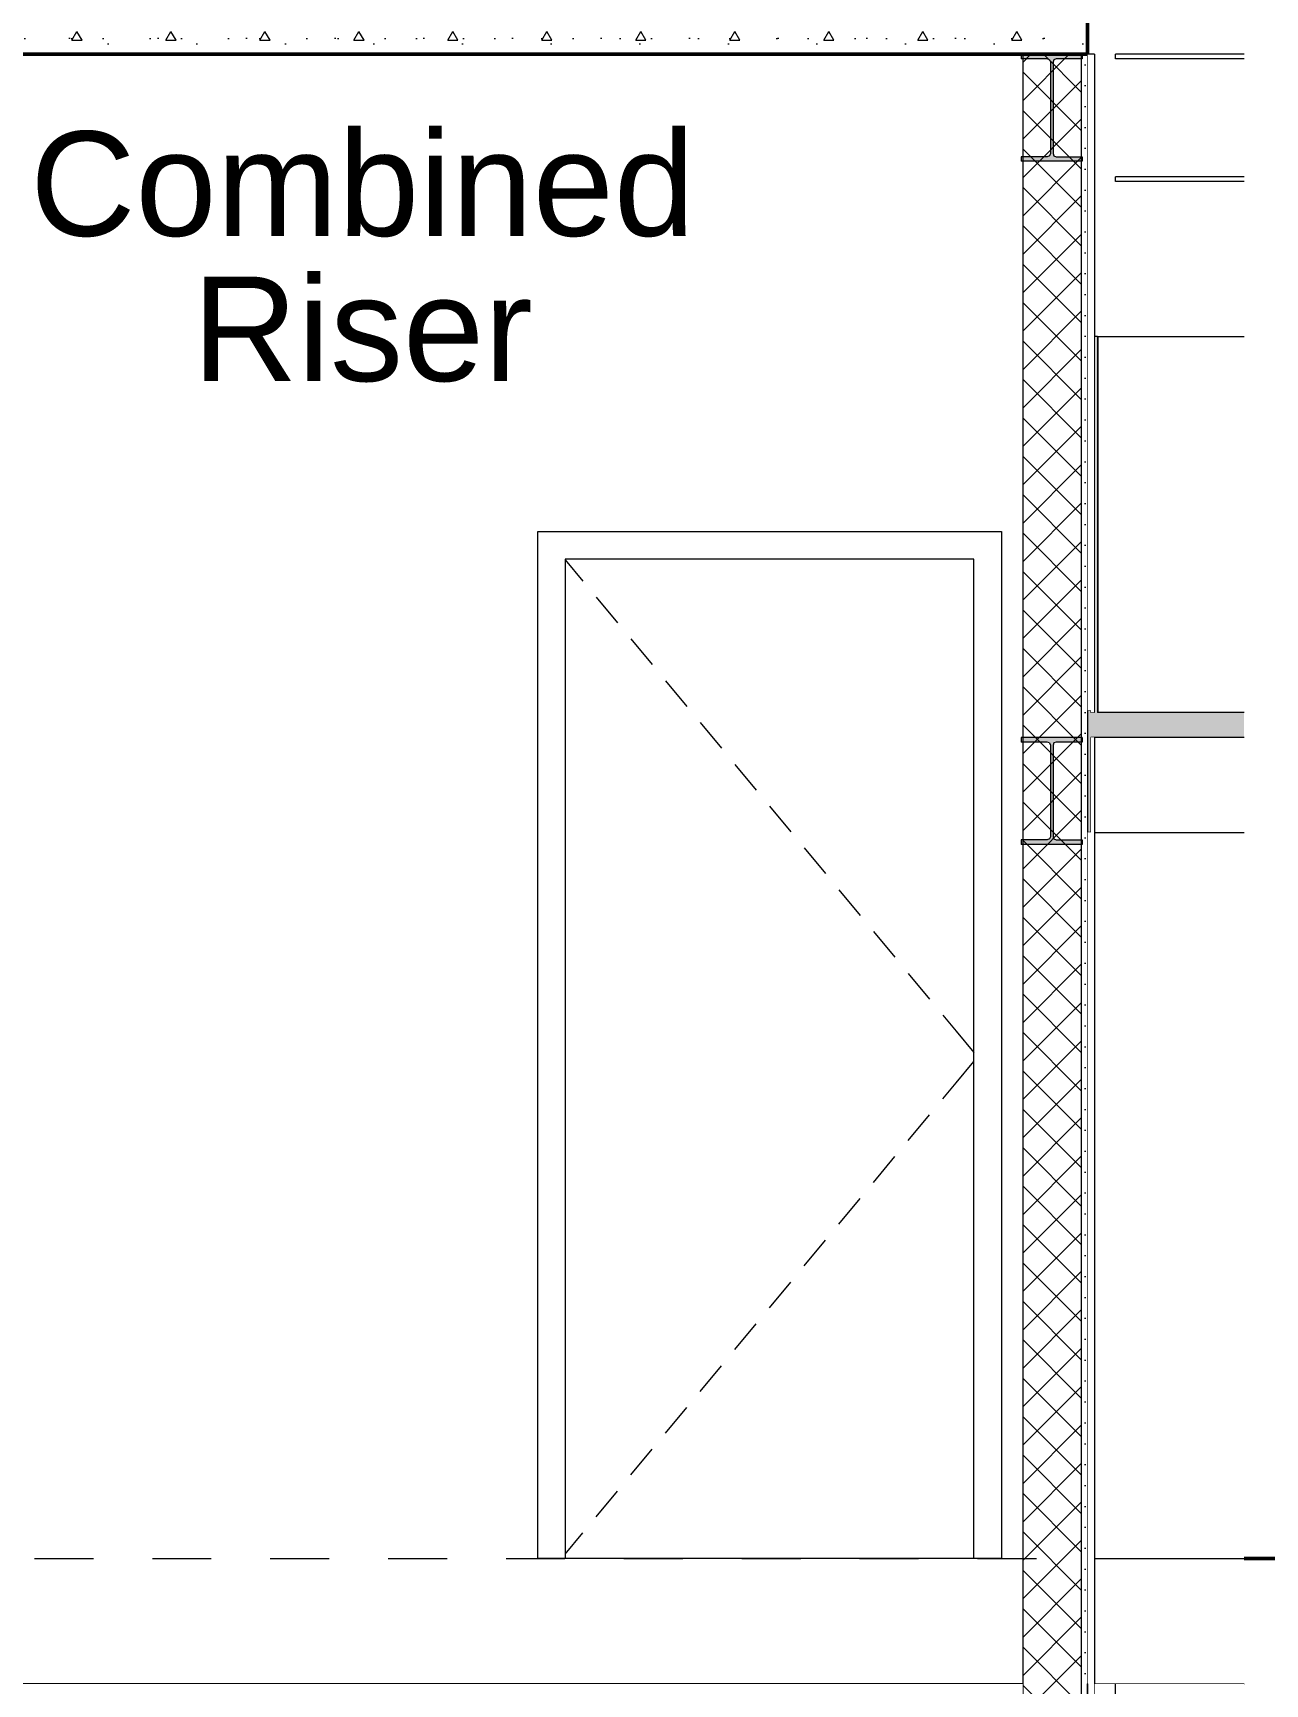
# Model space of a CAD drawing. Header units: millimetres. Extents: x -46169 to 174149, y -86316 to 18123.
# Drawn here: x 167587 to 170537, y -67029 to -63078 of the extents above; entities that cross this region are included whole.
import ezdxf

# ---------------------------------------------------------------- set-up
doc = ezdxf.new("R2010")
doc.units = ezdxf.units.MM
doc.header["$MEASUREMENT"] = 0
doc.linetypes.add('Dashed', pattern=[2822.222233, 1411.111116, -1411.111116])
doc.linetypes.add('Wipeout_Contour', pattern=[1000, 0, -1000])
for name, color, linetype, lineweight, true_color in [('0_Pen_No__105', 7, 'Continuous', 15, 0xa6a6a6), ('0_Pen_No__25', 7, 'Continuous', 50, 0x2a2a2a), ('A-230-M_FLOOR.IFC Import_Pen_No__109', 7, 'Continuous', 15, 0xa6a6a6), ('A-230-M_FLOOR.IFC Import_Pen_No__29', 7, 'Continuous', 50, 0x2a2a2a), ('New_A-25-M_Wall_Int_Pen_No__107', 7, 'Continuous', 15, 0xa6a6a6), ('New_ArchiCAD Doors_Pen_No__63', 7, 'Continuous', 20, 0x606060)]:
    doc.layers.add(name, color=color, linetype=linetype, lineweight=lineweight, true_color=true_color)
for name, color, linetype in [('A-230-M_FLOOR.IFC Import', 7, 'Continuous'), ('A-25-M_Wall_Int', 7, 'Continuous'), ('New_A-20-M_Floor_Slab', 7, 'Continuous'), ('New_A-25-M_Wall_Int', 7, 'Continuous'), ('New_A-30-M_Stair', 7, 'Continuous'), ('New_ArchiCAD Doors', 7, 'Continuous'), ('S-280-M_COLUMN.IFC Import', 7, 'Continuous'), ('S-280-M_STRUCT_FRAME.IFC Import', 7, 'Continuous')]:
    doc.layers.add(name, color=color, linetype=linetype)
for name, color, linetype, lineweight in [('A-230-M_FLOOR.IFC Import_Pen_No__89', 8, 'Continuous', 20), ('A-25-M_Wall_Int_Pen_No__87', 8, 'Continuous', 20), ('A-95-P_Text_1_50_GA_Pen_No__1', 7, 'Continuous', 13), ('New_A-20-M_Floor_Slab_Pen_No__89', 8, 'Continuous', 20), ('New_A-25-M_Wall_Int_Pen_No__1', 7, 'Continuous', 13), ('New_A-25-M_Wall_Int_Pen_No__87', 8, 'Continuous', 20), ('New_A-30-M_Stair_Pen_No__1', 7, 'Continuous', 13), ('New_A-30-M_Stair_Pen_No__141', 255, 'Continuous', 0), ('New_A-30-M_Stair_Pen_No__160', 5, 'Continuous', 200), ('S-280-M_COLUMN.IFC Import_Pen_No__88', 8, 'Continuous', 20), ('S-280-M_STRUCT_FRAME.IFC Import_Pen_No__1', 7, 'Continuous', 13), ('S-280-M_STRUCT_FRAME.IFC Import_Pen_No__160', 5, 'Continuous', 200), ('S-280-M_STRUCT_FRAME.IFC Import_Pen_No__90', 8, 'Continuous', 20)]:
    doc.layers.add(name, color=color, linetype=linetype, lineweight=lineweight)
doc.styles.add('GENERATED_STYLE_1', font='')
doc.styles.get('GENERATED_STYLE_1').set_extended_font_data('Swis721 BT')
pattern_1 = [(45, (165992.32, -78878.83), (-45.96194, 45.96194), []), (135, (165992.32, -78878.83), (45.96194, 45.96194), [])]

# ---------------------------------------------------------------- blocks, each defined once
blk = doc.blocks.new('Section Elem_16_3', base_point=(165992.3, -78878.8))
at = {"color": 254, "linetype": 'Wipeout_Contour', "lineweight": 0, "ltscale": 1074219.129228186}
blk.add_wipeout([(166088.7, -66864.8), (166088.7, -66909.8), (166103.9, -66909.8), (166103.9, -66728.8), (166088.8, -66728.8), (166088.8, -66864.8)], dxfattribs=at).dxf.layer = 'New_A-20-M_Floor_Slab'
at = {"color": 254, "linetype": 'Wipeout_Contour', "lineweight": 0, "ltscale": 731873.555014}
blk.add_wipeout([(170128.4, -67028.8), (170486.5, -67028.8), (170486.5, -66728.8), (170128.4, -66728.8)], dxfattribs=at).dxf.layer = 'New_A-20-M_Floor_Slab'
at = {"layer": 'New_A-20-M_Floor_Slab_Pen_No__89', "linetype": 'Continuous'}
blk.add_line((170128.4, -67028.8), (170486.5, -67028.8), dxfattribs=at)
at = {"color": 254, "linetype": 'Wipeout_Contour', "lineweight": 0, "ltscale": 1254311.09252267}
blk.add_wipeout([(166301.8, -66728.8), (166122.8, -66728.8), (166122.8, -66909.8), (166241.5, -66909.8), (166241.5, -67028.8), (166301.8, -67028.8), (166301.8, -66909.8)], dxfattribs=at).dxf.layer = 'New_A-20-M_Floor_Slab'
at = {"layer": 'New_A-20-M_Floor_Slab_Pen_No__89', "linetype": 'Continuous'}
for p, q in [((166122.8, -66909.8), (166122.8, -66728.8)), ((166267.8, -66728.8), (166301.8, -66728.8)), ((166241.5, -66909.8), (166241.5, -67028.8)), ((166241.5, -67028.8), (166301.8, -67028.8))]:
    blk.add_line(p, q, dxfattribs=at)
blk = doc.blocks.new('Section Elem_52_3', base_point=(165992.3, -78878.8))
at = {"color": 254, "linetype": 'Wipeout_Contour', "lineweight": 0, "ltscale": 1268387.392657817}
blk.add_wipeout([(170111.9, -59980.3), (170111.9, -62978.8), (170111.9, -62978.8), (170112, -62978.8), (170112, -63128.8), (170404.1, -63128.8), (170404.1, -59980.3)], dxfattribs=at).dxf.layer = 'New_A-25-M_Wall_Int'
at = {"layer": 'New_A-25-M_Wall_Int_Pen_No__87', "linetype": 'Continuous'}
for p, q in [((170111.9, -59980.3), (170404.1, -59980.3)), ((170178.5, -63128.8), (170404.1, -63128.8))]:
    blk.add_line(p, q, dxfattribs=at)
blk = doc.blocks.new('Section Elem_53_3', base_point=(165992.3, -78878.8))
at = {"color": 254, "linetype": 'Wipeout_Contour', "lineweight": 0, "ltscale": 1449230.354774904}
blk.add_wipeout([(170111.5, -59980.3), (170111.5, -62978.8), (170111.7, -62978.8), (170111.7, -63128.8), (170111.7, -63128.8), (170111.7, -62978.8), (170111.9, -62978.8), (170111.9, -59980.3)], dxfattribs=at).dxf.layer = 'New_A-25-M_Wall_Int'
at = {"color": 254, "linetype": 'Wipeout_Contour', "lineweight": 0, "ltscale": 723618.984981}
blk.add_wipeout([(170096.5, -63128.8), (170111.5, -63128.8), (170111.5, -59980.3), (170096.5, -59980.3)], dxfattribs=at).dxf.layer = 'New_A-25-M_Wall_Int'
at = {"layer": 'New_A-25-M_Wall_Int_Pen_No__107', "linetype": 'Continuous'}
h = blk.add_hatch(dxfattribs=at)
h.set_pattern_fill('Plaster_0003', color=256, style=0, pattern_type=2)
h.set_pattern_definition([(270, (165992.32, -78878.83), (86.60254, 0), [0, -50]), (270, (166035.62, -78903.83), (86.60254, 0), [0, -50])])
h.paths.add_polyline_path([(170096.5, -63128.8), (170111.5, -63128.8), (170111.5, -59980.3), (170096.5, -59980.3)])
at = {"color": 254, "linetype": 'Wipeout_Contour', "lineweight": 0, "ltscale": 723327.504789}
blk.add_wipeout([(169956.5, -59980.3), (169956.5, -63128.8), (170096.5, -63128.8), (170096.5, -59980.3)], dxfattribs=at).dxf.layer = 'New_A-25-M_Wall_Int'
at = {"layer": 'New_A-25-M_Wall_Int_Pen_No__107', "linetype": 'Continuous'}
h = blk.add_hatch(dxfattribs=at)
h.set_pattern_fill('Concrete_Block_0003', color=256, style=0, pattern_type=2)
h.set_pattern_definition(pattern_1)
h.paths.add_polyline_path([(169956.5, -59980.3), (169956.5, -63128.8), (170096.5, -63128.8), (170096.5, -59980.3)])
at = {"layer": 'New_A-25-M_Wall_Int_Pen_No__1', "linetype": 'Continuous'}
for p, q in [((169956.5, -59980.3), (169956.5, -62678.8)), ((170096.5, -59980.3), (170096.5, -63128.8)), ((170111.5, -59980.3), (170111.5, -63128.8)), ((169956.5, -62978.8), (169956.5, -63128.8))]:
    blk.add_line(p, q, dxfattribs=at)
at = {"layer": 'New_A-25-M_Wall_Int_Pen_No__1', "linetype": 'Continuous', "flags": 128}
for points in [[(170111.5, -59980.3), (170096.5, -59980.3), (169956.5, -59980.3)], [(169956.5, -62678.8), (169956.5, -62703.8), (169956.5, -62978.8)]]:
    blk.add_lwpolyline(points, dxfattribs=at)
at = {"layer": 'New_A-25-M_Wall_Int_Pen_No__87', "linetype": 'Continuous'}
for p in [(170111.5, -59980.3), (170111.9, -62978.8)]:
    blk.add_line(p, (170111.9, -59980.3), dxfattribs=at)
blk = doc.blocks.new('Section Elem_55_3', base_point=(165992.3, -78878.8))
at = {"layer": 'New_A-25-M_Wall_Int_Pen_No__87', "linetype": 'Continuous'}
for p, q in [((166301.8, -67028.8), (166301.8, -66909.8)), ((169956.5, -67028.8), (166301.8, -67028.8))]:
    blk.add_line(p, q, dxfattribs=at)
blk = doc.blocks.new('Section Elem_56_3', base_point=(165992.3, -78878.8))
at = {"color": 254, "linetype": 'Wipeout_Contour', "lineweight": 0, "ltscale": 724393.915649}
blk.add_wipeout([(168795.3, -64270.8), (168795.3, -66728.8), (168861.3, -66728.8), (168861.3, -64336.8)], dxfattribs=at).dxf.layer = 'New_ArchiCAD Doors'
at = {"color": 254, "linetype": 'Wipeout_Contour', "lineweight": 0, "ltscale": 728288.571419}
blk.add_wipeout([(169839.3, -66728.8), (169905.3, -66728.8), (169905.3, -64270.8), (169839.3, -64336.8)], dxfattribs=at).dxf.layer = 'New_ArchiCAD Doors'
at = {"color": 254, "linetype": 'Wipeout_Contour', "lineweight": 0, "ltscale": 724591.334452}
blk.add_wipeout([(169905.3, -64270.8), (168795.3, -64270.8), (168861.3, -64336.8), (169839.3, -64336.8)], dxfattribs=at).dxf.layer = 'New_ArchiCAD Doors'
at = {"layer": 'New_ArchiCAD Doors_Pen_No__63', "linetype": 'Continuous'}
for p, q in [((168795.3, -66728.8), (168795.3, -64270.8)), ((168795.3, -64270.8), (169905.3, -64270.8)), ((169905.3, -64270.8), (169905.3, -66728.8))]:
    blk.add_line(p, q, dxfattribs=at)
at = {"color": 254, "linetype": 'Wipeout_Contour', "lineweight": 0, "ltscale": 726364.627689}
blk.add_wipeout([(169839.3, -64336.8), (168861.3, -64336.8), (168861.3, -66728.8), (169839.3, -66728.8)], dxfattribs=at).dxf.layer = 'New_ArchiCAD Doors'
at = {"layer": 'New_ArchiCAD Doors_Pen_No__63', "linetype": 'Continuous'}
for p, q in [((168861.3, -64336.8), (168861.3, -66728.8)), ((169839.3, -64336.8), (168861.3, -64336.8)), ((168861.3, -64338.7), (168903.4, -64389.4)), ((169839.3, -66728.8), (169839.3, -64336.8)), ((168935.3, -64427.9), (168986.4, -64489.4)), ((169018.3, -64527.9), (169069.4, -64589.5)), ((169101.3, -64628), (169152.4, -64689.5)), ((169184.3, -64728), (169235.4, -64789.6)), ((169267.3, -64828.1), (169318.4, -64889.6)), ((169350.3, -64928.1), (169401.4, -64989.7)), ((169433.3, -65028.2), (169484.4, -65089.7)), ((169516.3, -65128.2), (169567.4, -65189.8)), ((169599.4, -65228.3), (169650.4, -65289.8)), ((169682.4, -65328.3), (169733.4, -65389.9)), ((169765.4, -65428.4), (169797.2, -65466.8)), ((169797.2, -65466.8), (169839.3, -65517.5)), ((169797.2, -65589.9), (169839.3, -65539.2)), ((169765.4, -65628.3), (169797.2, -65589.9)), ((169682.4, -65728.3), (169733.4, -65666.8)), ((169599.4, -65828.4), (169650.4, -65766.8)), ((169516.3, -65928.4), (169567.4, -65866.9)), ((169433.3, -66028.5), (169484.4, -65966.9)), ((169350.3, -66128.5), (169401.4, -66067)), ((169267.3, -66228.6), (169318.4, -66167)), ((169184.3, -66328.6), (169235.4, -66267.1)), ((169101.3, -66428.7), (169152.4, -66367.1)), ((169018.3, -66528.7), (169069.4, -66467.2)), ((168935.3, -66628.8), (168986.4, -66567.2)), ((168861.3, -66718), (168903.4, -66667.3)), ((168861.3, -66728.8), (168795.3, -66728.8)), ((169839.3, -66728.8), (168861.3, -66728.8)), ((169905.3, -66728.8), (169839.3, -66728.8))]:
    blk.add_line(p, q, dxfattribs=at)
blk = doc.blocks.new('Section Elem_57_3', base_point=(165992.3, -78878.8))
at = {"color": 254, "linetype": 'Wipeout_Contour', "lineweight": 0, "ltscale": 1817059.478799881}
blk.add_wipeout([(170128.4, -63803.9), (170486.5, -63803.9), (170486.5, -63433.2), (170178.5, -63433.2), (170178.5, -63422.5), (170486.5, -63422.5), (170486.5, -63139.5), (170178.5, -63139.5), (170178.5, -63128.8), (170128.4, -63128.8)], dxfattribs=at).dxf.layer = 'New_A-25-M_Wall_Int'
at = {"color": 254, "linetype": 'Wipeout_Contour', "lineweight": 0, "ltscale": 730400.619911}
blk.add_wipeout([(170486.5, -64991), (170128.4, -64991), (170128.4, -66728.8), (170486.5, -66728.8)], dxfattribs=at).dxf.layer = 'New_A-25-M_Wall_Int'
at = {"layer": 'New_A-25-M_Wall_Int_Pen_No__87', "linetype": 'Continuous'}
blk.add_line((170128.4, -66728.8), (170486.5, -66728.8), dxfattribs=at)
blk = doc.blocks.new('Section Elem_58_3', base_point=(165992.3, -78878.8))
at = {"color": 254, "linetype": 'Wipeout_Contour', "lineweight": 0, "ltscale": 726894.956931}
blk.add_wipeout([(170111.9, -63128.8), (170111.5, -63128.8), (170111.5, -64699.1), (170111.9, -64699.1)], dxfattribs=at).dxf.layer = 'New_A-25-M_Wall_Int'
at = {"color": 254, "linetype": 'Wipeout_Contour', "lineweight": 0, "ltscale": 1095682.649931611}
blk.add_wipeout([(170111.5, -64991), (170111.5, -67178.8), (170111.6, -67178.8), (170111.6, -67028.8), (170111.9, -67028.8), (170111.9, -64991)], dxfattribs=at).dxf.layer = 'New_A-25-M_Wall_Int'
at = {"color": 254, "linetype": 'Wipeout_Contour', "lineweight": 0, "ltscale": 728658.683983}
blk.add_wipeout([(170096.5, -67178.8), (170111.5, -67178.8), (170111.5, -63128.8), (170096.5, -63128.8)], dxfattribs=at).dxf.layer = 'New_A-25-M_Wall_Int'
at = {"layer": 'New_A-25-M_Wall_Int_Pen_No__107', "linetype": 'Continuous'}
h = blk.add_hatch(dxfattribs=at)
h.set_pattern_fill('Plaster_0003', color=256, style=0, pattern_type=2)
h.set_pattern_definition([(270, (165992.32, -78878.83), (86.60254, 0), [0, -50]), (270, (166035.62, -78903.83), (86.60254, 0), [0, -50])])
h.paths.add_polyline_path([(170096.5, -67178.8), (170111.5, -67178.8), (170111.5, -63128.8), (170096.5, -63128.8)])
at = {"color": 254, "linetype": 'Wipeout_Contour', "lineweight": 0, "ltscale": 728369.219208}
blk.add_wipeout([(169956.5, -63128.8), (169956.5, -67178.8), (170096.5, -67178.8), (170096.5, -63128.8)], dxfattribs=at).dxf.layer = 'New_A-25-M_Wall_Int'
at = {"layer": 'New_A-25-M_Wall_Int_Pen_No__107', "linetype": 'Continuous'}
h = blk.add_hatch(dxfattribs=at)
h.set_pattern_fill('Concrete_Block_0003', color=256, style=0, pattern_type=2)
h.set_pattern_definition(pattern_1)
h.paths.add_polyline_path([(169956.5, -63128.8), (169956.5, -67178.8), (170096.5, -67178.8), (170096.5, -63128.8)])
at = {"layer": 'New_A-25-M_Wall_Int_Pen_No__1', "linetype": 'Continuous'}
for p, q in [((169956.5, -63128.8), (169956.5, -67178.8)), ((170096.5, -63128.8), (170096.5, -67178.8)), ((170111.5, -63128.8), (170111.5, -64699.1)), ((170111.5, -64699.1), (170111.5, -64991)), ((170111.5, -64991), (170111.5, -67178.8))]:
    blk.add_line(p, q, dxfattribs=at)
blk = doc.blocks.new('Section Elem_65_3', base_point=(165992.3, -78878.8))
at = {"color": 254, "linetype": 'Wipeout_Contour', "lineweight": 0, "ltscale": 728095.888701}
blk.add_wipeout([(170135.5, -64703.7), (170135.5, -64703.8), (170135.9, -64703.8), (170135.9, -64703.7)], dxfattribs=at).dxf.layer = 'New_A-30-M_Stair'
at = {"color": 254, "linetype": 'Wipeout_Contour', "lineweight": 0, "ltscale": 728283.374014}
blk.add_wipeout([(170119.5, -64991), (170119.9, -64991), (170119.9, -64763.8), (170119.5, -64763.8)], dxfattribs=at).dxf.layer = 'New_A-30-M_Stair'
at = {"color": 254, "linetype": 'Wipeout_Contour', "lineweight": 0, "ltscale": 728752.164724}
blk.add_wipeout([(170135.9, -64703.8), (170486.5, -64703.8), (170486.5, -64703.7), (170135.9, -64703.7)], dxfattribs=at).dxf.layer = 'New_A-30-M_Stair'
at = {"color": 254, "linetype": 'Wipeout_Contour', "lineweight": 0, "ltscale": 728985.281468}
blk.add_wipeout([(170128.4, -64991), (170486.5, -64991), (170486.5, -64763.8), (170128.4, -64763.8)], dxfattribs=at).dxf.layer = 'New_A-30-M_Stair'
at = {"layer": 'New_A-30-M_Stair_Pen_No__1', "linetype": 'Continuous'}
for p, q in [((170119.5, -64991), (170119.8, -64991)), ((170128.4, -64991), (170486.5, -64991))]:
    blk.add_line(p, q, dxfattribs=at)
at = {"layer": 'New_A-30-M_Stair_Pen_No__141', "linetype": 'Continuous'}
for p, q in [((170119.5, -64763.8), (170119.5, -64991)), ((170486.5, -64763.8), (170119.5, -64763.8))]:
    blk.add_line(p, q, dxfattribs=at)
at = {"layer": 'New_A-30-M_Stair_Pen_No__141', "linetype": 'Continuous', "flags": 128}
blk.add_lwpolyline([(170119.5, -64991), (170117.7, -64991), (170111.5, -64991)], dxfattribs=at)
at = {"color": 254, "linetype": 'Wipeout_Contour', "lineweight": 0, "ltscale": 727460.081632}
blk.add_wipeout([(170135.9, -63804), (170135.5, -63804), (170135.5, -64703.7), (170135.9, -64703.7)], dxfattribs=at).dxf.layer = 'New_A-30-M_Stair'
at = {"color": 254, "linetype": 'Wipeout_Contour', "lineweight": 0, "ltscale": 728116.930708}
blk.add_wipeout([(170135.9, -64703.7), (170486.5, -64703.7), (170486.5, -63804), (170135.9, -63804)], dxfattribs=at).dxf.layer = 'New_A-30-M_Stair'
at = {"color": 254, "linetype": 'Wipeout_Contour', "lineweight": 0, "ltscale": 726824.272156}
blk.add_wipeout([(170135.5, -63803.9), (170135.5, -63804), (170135.9, -63804), (170135.9, -63803.9)], dxfattribs=at).dxf.layer = 'New_A-30-M_Stair'
at = {"color": 254, "linetype": 'Wipeout_Contour', "lineweight": 0, "ltscale": 728032.768629}
blk.add_wipeout([(170119.5, -64699.1), (170119.5, -64703.8), (170119.9, -64703.8), (170119.9, -64699.1)], dxfattribs=at).dxf.layer = 'New_A-30-M_Stair'
at = {"layer": 'New_A-30-M_Stair_Pen_No__160', "linetype": 'Continuous', "lineweight": 0, "true_color": 0x00007f}
for points in [[(170111.5, -64991), (170117.7, -64991), (170119.5, -64991), (170119.5, -64699.1), (170117.7, -64699.1), (170111.5, -64699.1)], [(170486.5, -64703.8), (170119.5, -64703.8), (170119.5, -64763.8), (170486.5, -64763.8)]]:
    blk.add_hatch(color=176, dxfattribs=at).paths.add_polyline_path(points)
at = {"layer": 'New_A-30-M_Stair_Pen_No__1', "linetype": 'Continuous'}
blk.add_line((170119.5, -64699.1), (170119.8, -64699.1), dxfattribs=at)
at = {"layer": 'New_A-30-M_Stair_Pen_No__141', "linetype": 'Continuous'}
for p, q in [((170119.5, -64699.1), (170119.5, -64703.8)), ((170127.5, -64703.8), (170119.5, -64703.8)), ((170127.5, -64703.7), (170127.5, -64703.8)), ((170486.5, -64703.8), (170135.5, -64703.8))]:
    blk.add_line(p, q, dxfattribs=at)
at = {"layer": 'New_A-30-M_Stair_Pen_No__141', "linetype": 'Continuous', "flags": 128}
blk.add_lwpolyline([(170119.5, -64699.1), (170117.7, -64699.1), (170111.5, -64699.1)], dxfattribs=at)
at = {"color": 254, "linetype": 'Wipeout_Contour', "lineweight": 0, "ltscale": 727481.694292}
blk.add_wipeout([(170135.9, -63804), (170486.5, -63804), (170486.5, -63803.9), (170135.9, -63803.9)], dxfattribs=at).dxf.layer = 'New_A-30-M_Stair'
at = {"layer": 'New_A-30-M_Stair_Pen_No__160', "linetype": 'Continuous', "lineweight": 0, "true_color": 0x00007f}
blk.add_hatch(color=176, dxfattribs=at).paths.add_polyline_path([(170135.5, -64703.8), (170135.5, -64703.7), (170135.5, -63804), (170135.5, -63803.9), (170135.4, -63803.9), (170135.4, -63803.9), (170129.3, -63803.9), (170127.6, -63803.9), (170127.5, -63803.9), (170127.5, -63803.9), (170127.5, -63804), (170127.5, -64703.7), (170127.5, -64703.8), (170127.5, -64703.8), (170127.6, -64703.8), (170129.3, -64703.8), (170135.4, -64703.8), (170135.4, -64703.8)])
at = {"layer": 'New_A-30-M_Stair_Pen_No__1', "linetype": 'Continuous'}
for p, q in [((170135.5, -63803.9), (170135.9, -63803.9)), ((170135.9, -63803.9), (170486.5, -63803.9)), ((170135.9, -64703.7), (170135.9, -63804))]:
    blk.add_line(p, q, dxfattribs=at)
at = {"layer": 'New_A-30-M_Stair_Pen_No__141', "linetype": 'Continuous'}
blk.add_line((170127.6, -63803.9), (170127.5, -63803.9), dxfattribs=at)
at = {"layer": 'New_A-30-M_Stair_Pen_No__141', "linetype": 'Continuous', "flags": 128}
for points in [[(170127.5, -63803.9), (170127.5, -63804), (170127.5, -64703.7)], [(170135.5, -63803.9), (170135.4, -63803.9), (170135.4, -63803.9), (170129.3, -63803.9), (170127.5, -63803.9), (170127.5, -63803.9)], [(170135.5, -63803.9), (170135.5, -63804), (170135.5, -64703.7), (170135.5, -64703.8)]]:
    blk.add_lwpolyline(points, dxfattribs=at)
blk = doc.blocks.new('Section Elem_183_3', base_point=(165992.3, -78878.8))
at = {"color": 254, "linetype": 'Wipeout_Contour', "lineweight": 0, "ltscale": 724902.885619}
blk.add_wipeout([(170486.5, -59980.3), (170404.1, -59980.3), (170404.1, -63128.8), (170486.5, -63128.8)], dxfattribs=at).dxf.layer = 'A-25-M_Wall_Int'
at = {"layer": 'A-25-M_Wall_Int_Pen_No__87', "linetype": 'Continuous'}
blk.add_line((170404.1, -59980.3), (170486.5, -59980.3), dxfattribs=at)
blk = doc.blocks.new('Section Elem_223_3', base_point=(165992.3, -78878.8))
at = {"color": 254, "linetype": 'Wipeout_Contour', "lineweight": 0, "ltscale": 1454341.293174052}
blk.add_wipeout([(170111.9, -64699.1), (170119.9, -64699.1), (170119.9, -64703.8), (170127.5, -64703.8), (170127.5, -63803.9), (170128.4, -63803.9), (170128.4, -63128.8), (170111.9, -63128.8)], dxfattribs=at).dxf.layer = 'S-280-M_COLUMN.IFC Import'
at = {"color": 254, "linetype": 'Wipeout_Contour', "lineweight": 0, "ltscale": 2742761.870208045}
blk.add_wipeout([(170111.9, -64991), (170111.9, -66728.8), (170111.9, -67028.8), (170112, -67028.8), (170112, -67178.8), (170111.9, -67178.8), (170111.9, -68749.1), (170119.9, -68749.1), (170119.9, -68753.8), (170127.5, -68753.8), (170127.5, -67853.9), (170128.4, -67853.9), (170128.4, -64763.8), (170119.9, -64763.8), (170119.9, -64991)], dxfattribs=at).dxf.layer = 'S-280-M_COLUMN.IFC Import'
at = {"layer": 'S-280-M_COLUMN.IFC Import_Pen_No__88', "linetype": 'Continuous'}
for q in [(170112, -63128.8), (170128.4, -63803.9)]:
    blk.add_line((170128.4, -63128.8), q, dxfattribs=at)
at = {"color": 254, "linetype": 'Wipeout_Contour', "lineweight": 0, "ltscale": 731536.608934}
blk.add_wipeout([(170128.4, -67028.8), (170128.4, -67178.8), (170128.5, -67178.8), (170128.5, -67028.8)], dxfattribs=at).dxf.layer = 'S-280-M_COLUMN.IFC Import'
at = {"layer": 'S-280-M_COLUMN.IFC Import_Pen_No__88', "linetype": 'Continuous'}
for p, q in [((170128.4, -64763.8), (170128.4, -67853.9)), ((170128.5, -67028.8), (170128.5, -67178.8))]:
    blk.add_line(p, q, dxfattribs=at)
blk = doc.blocks.new('Section Elem_288_3', base_point=(165992.3, -78878.8))
at = {"color": 254, "linetype": 'Wipeout_Contour', "lineweight": 0, "ltscale": 723996.466486}
blk.add_wipeout([(166241.5, -67028.8), (166241.5, -67178.8), (169956.5, -67178.8), (169956.5, -67028.8)], dxfattribs=at).dxf.layer = 'A-230-M_FLOOR.IFC Import'
at = {"color": 254, "linetype": 'Wipeout_Contour', "lineweight": 0, "ltscale": 732295.906739}
blk.add_wipeout([(170178.4, -67178.8), (170486.5, -67178.8), (170486.5, -67028.8), (170178.4, -67028.8)], dxfattribs=at).dxf.layer = 'A-230-M_FLOOR.IFC Import'
at = {"color": 254, "linetype": 'Wipeout_Contour', "lineweight": 0, "ltscale": 731629.681831}
blk.add_wipeout([(170178.4, -67028.8), (170128.5, -67028.8), (170128.5, -67178.8), (170178.4, -67178.8)], dxfattribs=at).dxf.layer = 'A-230-M_FLOOR.IFC Import'
at = {"layer": 'A-230-M_FLOOR.IFC Import_Pen_No__89', "linetype": 'Continuous'}
blk.add_line((170178.4, -67178.8), (170178.4, -67028.8), dxfattribs=at)
at = {"color": 254, "linetype": 'Wipeout_Contour', "lineweight": 0, "ltscale": 731474.979108}
blk.add_wipeout([(170112, -67028.8), (170111.7, -67028.8), (170111.7, -67178.8), (170112, -67178.8)], dxfattribs=at).dxf.layer = 'A-230-M_FLOOR.IFC Import'
at = {"color": 254, "linetype": 'Wipeout_Contour', "lineweight": 0, "ltscale": 731474.154048}
blk.add_wipeout([(170111.6, -67028.8), (170111.6, -67178.8), (170111.7, -67178.8), (170111.7, -67028.8)], dxfattribs=at).dxf.layer = 'A-230-M_FLOOR.IFC Import'
at = {"layer": 'A-230-M_FLOOR.IFC Import_Pen_No__89', "linetype": 'Continuous'}
for p, q in [((170111.6, -67028.8), (170111.7, -67028.8)), ((170111.7, -67028.8), (170112, -67028.8)), ((170111.7, -67178.8), (170111.7, -67028.8)), ((170112, -67178.8), (170112, -67028.8)), ((170111.6, -67178.8), (170111.7, -67178.8)), ((170111.7, -67178.8), (170112, -67178.8))]:
    blk.add_line(p, q, dxfattribs=at)
blk = doc.blocks.new('Section Elem_327_3', base_point=(165992.3, -78878.8))
at = {"color": 254, "linetype": 'Wipeout_Contour', "lineweight": 0, "ltscale": 725686.881315}
blk.add_wipeout([(170111.7, -62978.8), (170111.7, -63128.8), (170112, -63128.8), (170112, -62978.8)], dxfattribs=at).dxf.layer = 'A-230-M_FLOOR.IFC Import'
at = {"color": 254, "linetype": 'Wipeout_Contour', "lineweight": 0, "ltscale": 718216.396962}
blk.add_wipeout([(166122.7, -62978.8), (166122.7, -63128.8), (170111.7, -63128.8), (170111.7, -62978.8)], dxfattribs=at).dxf.layer = 'A-230-M_FLOOR.IFC Import'
at = {"layer": 'A-230-M_FLOOR.IFC Import_Pen_No__109', "linetype": 'Continuous'}
h = blk.add_hatch(dxfattribs=at)
h.set_pattern_fill('Lightweight_Concrete_0003', color=256, style=0, pattern_type=2)
h.set_pattern_definition([(0, (165992.32, -78878.83), (0, 389.711), [24.375, -200.625]), (0, (166104.82, -78683.98), (0, 389.711), [24.375, -200.625]), (60, (165992.32, -78878.83), (-337.5, 194.856), [24.375, -200.625]), (60, (166217.32, -78878.83), (-337.5, 194.856), [24.375, -200.625]), (120, (166016.7, -78878.83), (337.5, 194.856), [24.375, -200.625]), (120, (166241.7, -78878.83), (337.5, 194.856), [24.375, -200.625]), (0, (165992.32, -78841.33), (0, 75), [0, -75, 0, -112.5]), (45, (166029.82, -78841.33), (-53.033, 53.033), [0, -56.25, 0, -93.75])])
h.paths.add_polyline_path([(166122.7, -62978.8), (166122.7, -63128.8), (170111.7, -63128.8), (170111.7, -62978.8)])
at = {"layer": 'A-230-M_FLOOR.IFC Import_Pen_No__29', "linetype": 'Continuous'}
for p, q in [((166122.7, -62978.8), (166122.7, -63128.8)), ((166252.7, -62978.8), (166122.7, -62978.8)), ((170111.7, -62978.8), (169956.5, -62978.8)), ((170111.7, -62978.8), (170111.7, -63128.8)), ((166194.2, -63128.8), (166122.7, -63128.8)), ((166359.3, -63128.8), (166194.2, -63128.8)), ((169952.7, -63128.8), (166359.3, -63128.8)), ((170099.1, -63128.8), (169952.7, -63128.8)), ((170111.7, -63128.8), (170099.1, -63128.8))]:
    blk.add_line(p, q, dxfattribs=at)
at = {"layer": 'A-230-M_FLOOR.IFC Import_Pen_No__29', "linetype": 'Continuous', "flags": 128}
blk.add_lwpolyline([(169956.5, -62978.8), (166267.7, -62978.8), (166252.7, -62978.8)], dxfattribs=at)
at = {"layer": 'A-230-M_FLOOR.IFC Import_Pen_No__89', "linetype": 'Continuous'}
for p, q in [((170112, -62978.8), (170111.7, -62978.8)), ((170112, -63128.8), (170111.7, -63128.8))]:
    blk.add_line(p, q, dxfattribs=at)
blk = doc.blocks.new('Section Elem_328_3', base_point=(165992.3, -78878.8))
at = {"color": 254, "linetype": 'Wipeout_Contour', "lineweight": 0, "ltscale": 726626.155147}
blk.add_wipeout([(170178.5, -63128.8), (170178.5, -63139.5), (170486.5, -63139.5), (170486.5, -63128.8)], dxfattribs=at).dxf.layer = 'S-280-M_STRUCT_FRAME.IFC Import'
at = {"color": 254, "linetype": 'Wipeout_Contour', "lineweight": 0, "ltscale": 727035.288114}
blk.add_wipeout([(170178.5, -63422.5), (170178.5, -63433.2), (170486.5, -63433.2), (170486.5, -63422.5)], dxfattribs=at).dxf.layer = 'S-280-M_STRUCT_FRAME.IFC Import'
at = {"layer": 'S-280-M_STRUCT_FRAME.IFC Import_Pen_No__90', "linetype": 'Continuous'}
for p, q in [((170178.5, -63139.5), (170178.5, -63128.8)), ((170486.5, -63128.8), (170178.5, -63128.8)), ((170486.5, -63139.5), (170178.5, -63139.5)), ((170178.5, -63433.2), (170178.5, -63422.5)), ((170486.5, -63422.5), (170178.5, -63422.5)), ((170486.5, -63433.2), (170178.5, -63433.2))]:
    blk.add_line(p, q, dxfattribs=at)
blk = doc.blocks.new('Section Elem_329_3', base_point=(165992.3, -78878.8))
at = {"layer": 'S-280-M_STRUCT_FRAME.IFC Import_Pen_No__160', "linetype": 'Continuous', "lineweight": 0, "true_color": 0x00007f}
blk.add_hatch(color=176, dxfattribs=at).paths.add_polyline_path([(170099.1, -63384.8), (170099.1, -63373.9), (170036.7, -63373.9), (170031.3, -63371.7), (170029.1, -63366.3), (170029.1, -63147.3), (170031.3, -63142), (170036.7, -63139.7), (170099.1, -63139.7), (170099.1, -63128.8), (169952.7, -63128.8), (169952.7, -63139.7), (170015.2, -63139.7), (170020.5, -63142), (170022.8, -63147.3), (170022.8, -63366.3), (170020.5, -63371.7), (170015.2, -63373.9), (169952.7, -63373.9), (169952.7, -63384.8)])
at = {"layer": 'S-280-M_STRUCT_FRAME.IFC Import_Pen_No__1', "linetype": 'Continuous'}
for p, q in [((169952.7, -63128.8), (169952.7, -63139.7)), ((170099.1, -63128.8), (170099.1, -63139.7)), ((169952.7, -63373.9), (169952.7, -63384.8)), ((170099.1, -63384.8), (169952.7, -63384.8)), ((170099.1, -63373.9), (170099.1, -63384.8))]:
    blk.add_line(p, q, dxfattribs=at)
at = {"layer": 'S-280-M_STRUCT_FRAME.IFC Import_Pen_No__1', "linetype": 'Continuous', "flags": 128}
for points in [[(170020.5, -63142), (170015.2, -63139.7), (169952.7, -63139.7)], [(170020.5, -63142), (170022.8, -63147.3), (170022.8, -63366.3), (170020.5, -63371.7)], [(170031.3, -63142), (170029.1, -63147.3), (170029.1, -63366.3), (170031.3, -63371.7)], [(170099.1, -63139.7), (170036.7, -63139.7), (170031.3, -63142)], [(170020.5, -63371.7), (170015.2, -63373.9), (169952.7, -63373.9)], [(170031.3, -63371.7), (170036.7, -63373.9), (170099.1, -63373.9)]]:
    blk.add_lwpolyline(points, dxfattribs=at)
blk = doc.blocks.new('Section Elem_331_3', base_point=(165992.3, -78878.8))
at = {"layer": 'S-280-M_STRUCT_FRAME.IFC Import_Pen_No__160', "linetype": 'Continuous', "lineweight": 0, "true_color": 0x00007f}
blk.add_hatch(color=176, dxfattribs=at).paths.add_polyline_path([(169952.7, -65019.8), (170099.1, -65019.8), (170099.1, -65008.9), (170036.7, -65008.9), (170031.3, -65006.7), (170029.1, -65001.3), (170029.1, -64782.3), (170031.3, -64777), (170036.7, -64774.7), (170099.1, -64774.7), (170099.1, -64763.8), (169952.7, -64763.8), (169952.7, -64774.7), (170015.2, -64774.7), (170020.5, -64777), (170022.8, -64782.3), (170022.8, -65001.3), (170020.5, -65006.7), (170015.2, -65008.9), (169952.7, -65008.9)])
at = {"layer": 'S-280-M_STRUCT_FRAME.IFC Import_Pen_No__1', "linetype": 'Continuous'}
for p, q in [((169952.7, -64763.8), (169952.7, -64774.7)), ((170099.1, -64763.8), (169952.7, -64763.8)), ((170099.1, -64763.8), (170099.1, -64774.7)), ((169952.7, -65008.9), (169952.7, -65019.8)), ((170099.1, -65019.8), (169952.7, -65019.8)), ((170099.1, -65008.9), (170099.1, -65019.8))]:
    blk.add_line(p, q, dxfattribs=at)
at = {"layer": 'S-280-M_STRUCT_FRAME.IFC Import_Pen_No__1', "linetype": 'Continuous', "flags": 128}
for points in [[(170020.5, -64777), (170015.2, -64774.7), (169952.7, -64774.7)], [(170020.5, -64777), (170022.8, -64782.3), (170022.8, -65001.3), (170020.5, -65006.7)], [(170031.3, -64777), (170029.1, -64782.3), (170029.1, -65001.3), (170031.3, -65006.7)], [(170099.1, -64774.7), (170036.7, -64774.7), (170031.3, -64777)], [(170020.5, -65006.7), (170015.2, -65008.9), (169952.7, -65008.9)], [(170031.3, -65006.7), (170036.7, -65008.9), (170099.1, -65008.9)]]:
    blk.add_lwpolyline(points, dxfattribs=at)
blk = doc.blocks.new('A04 Atrium Longitudinal Section_STORY_MARKER', base_point=(165992.3, -78878.8))
at = {"layer": '0_Pen_No__105', "linetype": 'Dashed', "ltscale": 0.1}
blk.add_line((140779.4, -66728.8), (170486.5, -66728.8), dxfattribs=at)
at = {"layer": '0_Pen_No__25', "linetype": 'Continuous'}
blk.add_line((170486.5, -66728.8), (170586.5, -66728.8), dxfattribs=at)

msp = doc.modelspace()

# ---------------------------------------------------------------- block references
at = {"layer": 'New_A-20-M_Floor_Slab'}
msp.add_blockref('Section Elem_16_3', (165992.3, -78878.8), dxfattribs=at)
at = {"layer": 'New_A-25-M_Wall_Int'}
msp.add_blockref('Section Elem_52_3', (165992.3, -78878.8), dxfattribs=at)

# ---------------------------------------------------------------- texts
at = {"layer": 'A-95-P_Text_1_50_GA_Pen_No__1', "linetype": 'Continuous', "insert": (168375.9, -63313.4), "char_height": 250, "width": 1812.818, "attachment_point": 2, "line_spacing_factor": 0.833671, "style": 'GENERATED_STYLE_1'}
msp.add_mtext('\\A1;{\\fSwis721 BT|b0|i0|c0|p34;Combined Riser }', dxfattribs=at)

# ---------------------------------------------------------------- next in the draw order: block references
at = {"layer": 'New_A-25-M_Wall_Int'}
for name in ['Section Elem_53_3', 'Section Elem_55_3']:
    msp.add_blockref(name, (165992.3, -78878.8), dxfattribs=at)
at = {"layer": 'New_ArchiCAD Doors'}
msp.add_blockref('Section Elem_56_3', (165992.3, -78878.8), dxfattribs=at)

# ---------------------------------------------------------------- next in the draw order: block references
at = {"layer": 'New_A-25-M_Wall_Int'}
msp.add_blockref('Section Elem_57_3', (165992.3, -78878.8), dxfattribs=at)

# ---------------------------------------------------------------- next in the draw order: block references
at = {"layer": 'A-25-M_Wall_Int'}
msp.add_blockref('Section Elem_183_3', (165992.3, -78878.8), dxfattribs=at)
at = {"layer": 'New_A-25-M_Wall_Int'}
msp.add_blockref('Section Elem_58_3', (165992.3, -78878.8), dxfattribs=at)

# ---------------------------------------------------------------- next in the draw order: block references
at = {"layer": 'New_A-30-M_Stair'}
msp.add_blockref('Section Elem_65_3', (165992.3, -78878.8), dxfattribs=at)
at = {"layer": 'S-280-M_STRUCT_FRAME.IFC Import'}
msp.add_blockref('Section Elem_328_3', (165992.3, -78878.8), dxfattribs=at)

# ---------------------------------------------------------------- next in the draw order: block references
at = {"layer": 'S-280-M_COLUMN.IFC Import'}
msp.add_blockref('Section Elem_223_3', (165992.3, -78878.8), dxfattribs=at)

# ---------------------------------------------------------------- next in the draw order: block references
at = {"layer": 'A-230-M_FLOOR.IFC Import'}
for name in ['Section Elem_327_3', 'Section Elem_288_3']:
    msp.add_blockref(name, (165992.3, -78878.8), dxfattribs=at)
at = {"layer": 'S-280-M_STRUCT_FRAME.IFC Import'}
msp.add_blockref('Section Elem_331_3', (165992.3, -78878.8), dxfattribs=at)

# ---------------------------------------------------------------- next in the draw order: block references
msp.add_blockref('Section Elem_329_3', (165992.3, -78878.8), dxfattribs=at)

# ---------------------------------------------------------------- next in the draw order: block references
at = {"linetype": 'Continuous', "lineweight": 0}
msp.add_blockref('A04 Atrium Longitudinal Section_STORY_MARKER', (165992.3, -78878.8), dxfattribs=at)

doc.saveas('drawing.dxf')
